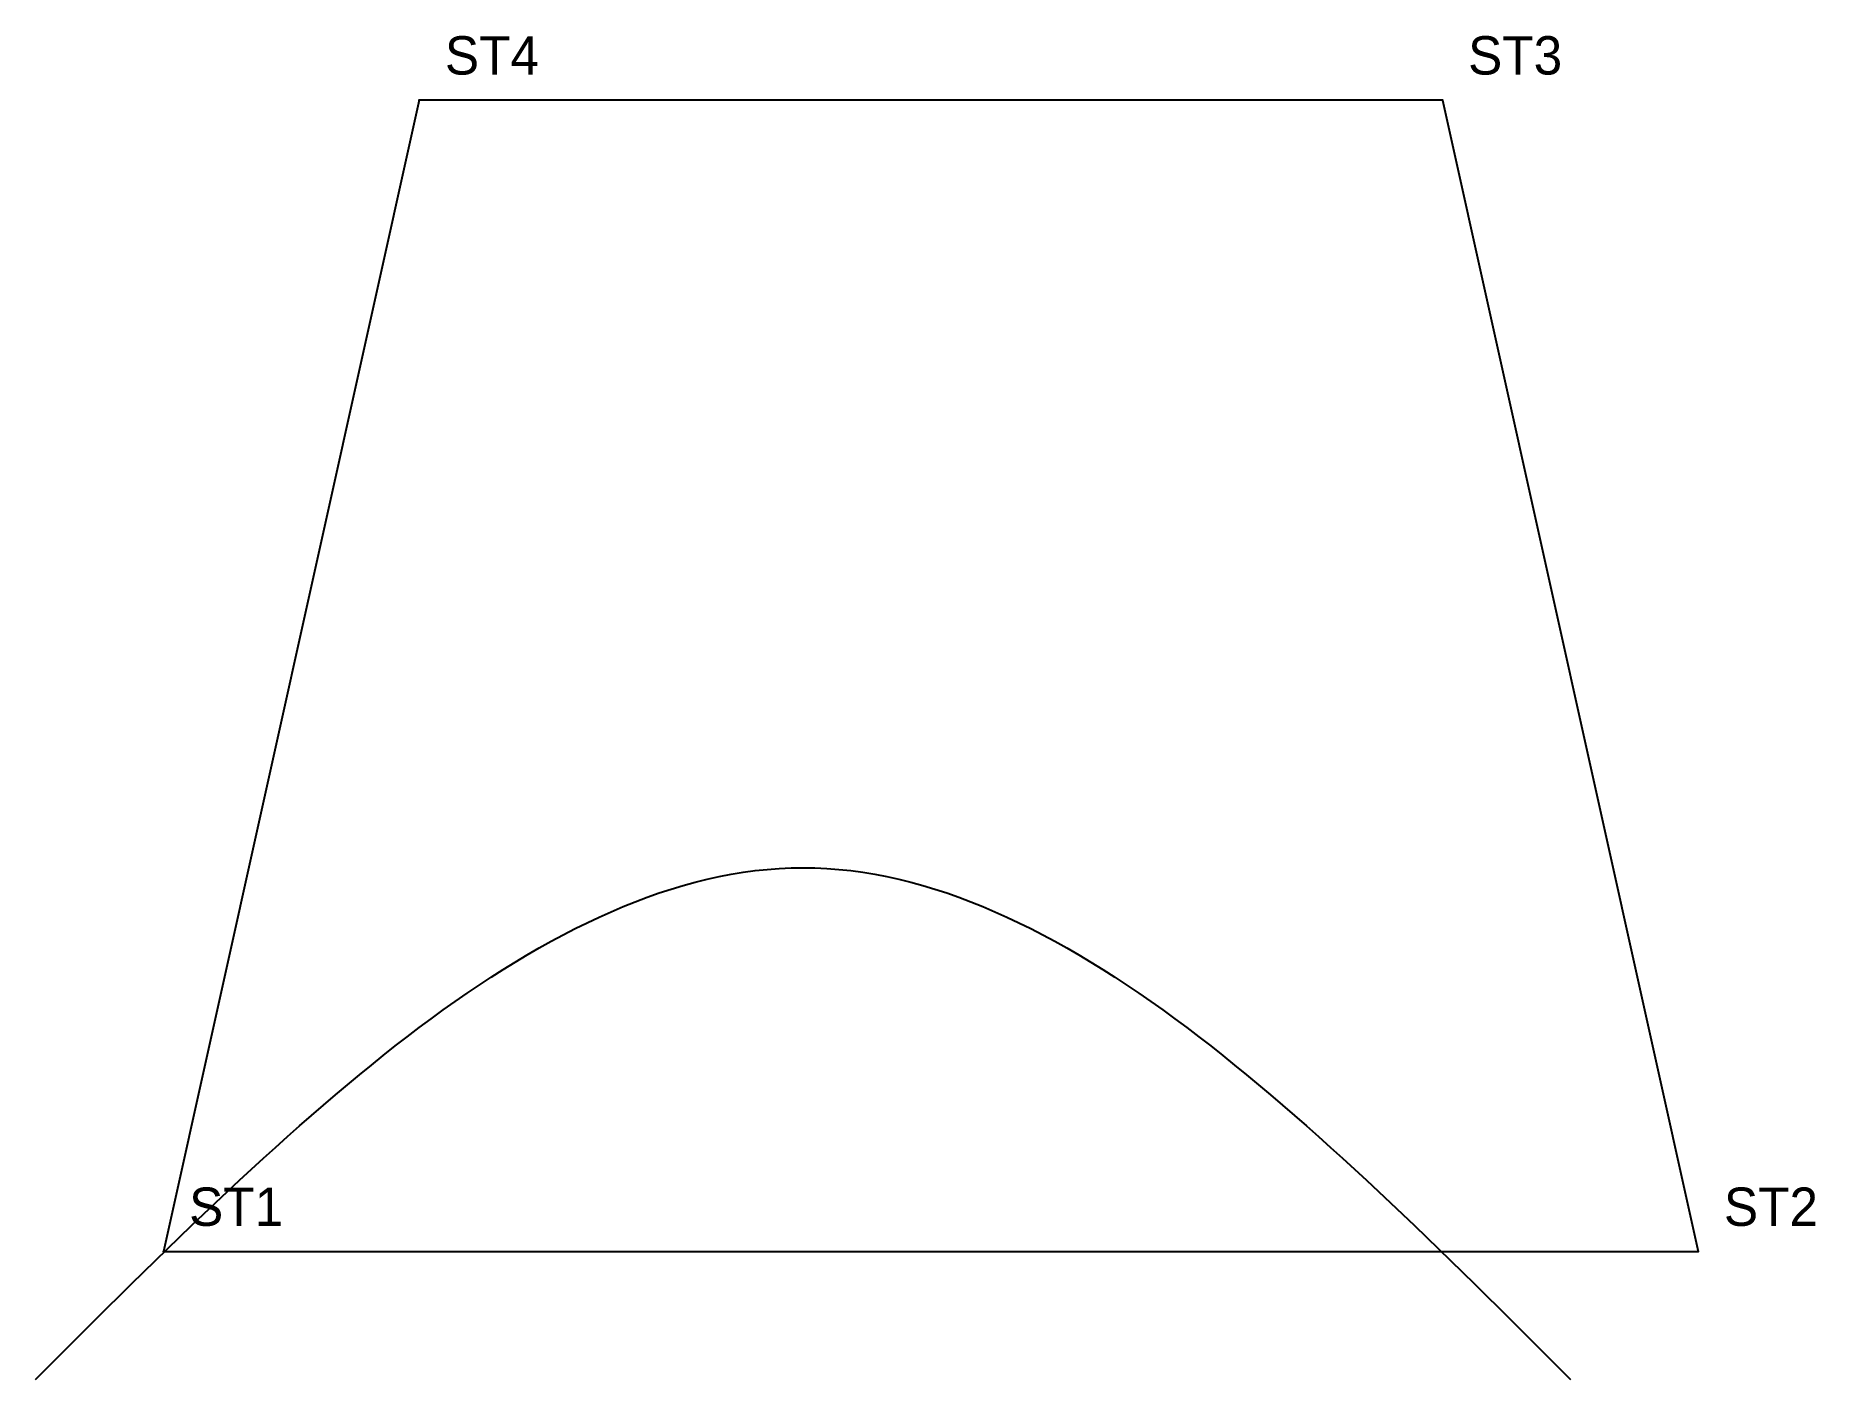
# Model space of a CAD drawing. Header units: metres. Extents: x 99 to 112.9, y 199 to 209.5.
import ezdxf

# ---------------------------------------------------------------- set-up
doc = ezdxf.new("R2010")
doc.units = ezdxf.units.M
for name, color, linetype in [('CONTOURS', 7, 'Continuous'), ('PLOT_BOUNDARY', 7, 'Continuous'), ('STATIONS', 7, 'Continuous')]:
    doc.layers.add(name, color=color, linetype=linetype)

msp = doc.modelspace()

# ---------------------------------------------------------------- linework, layer by layer
at = {"layer": 'CONTOURS'}
msp.add_spline([(99, 199), (105, 203), (111, 199)], degree=3, dxfattribs=at)
at = {"layer": 'PLOT_BOUNDARY'}
for p, q in [((102, 209), (100, 200)), ((110, 209), (102.003, 209)), ((110, 209), (112, 200)), ((100, 200), (112, 200))]:
    msp.add_line(p, q, dxfattribs=at)
at = {"layer": 'STATIONS'}
for p in [(102, 209), (110, 209), (100, 200), (112, 200)]:
    msp.add_point(p, dxfattribs=at)

# ---------------------------------------------------------------- texts
for s, p in [('ST4', (102.2, 209.2)), ('ST3', (110.2, 209.2)), ('ST1', (100.2, 200.2)), ('ST2', (112.2, 200.2))]:
    msp.add_text(s, height=0.3, dxfattribs=at).set_placement(p)

doc.saveas('drawing.dxf')
